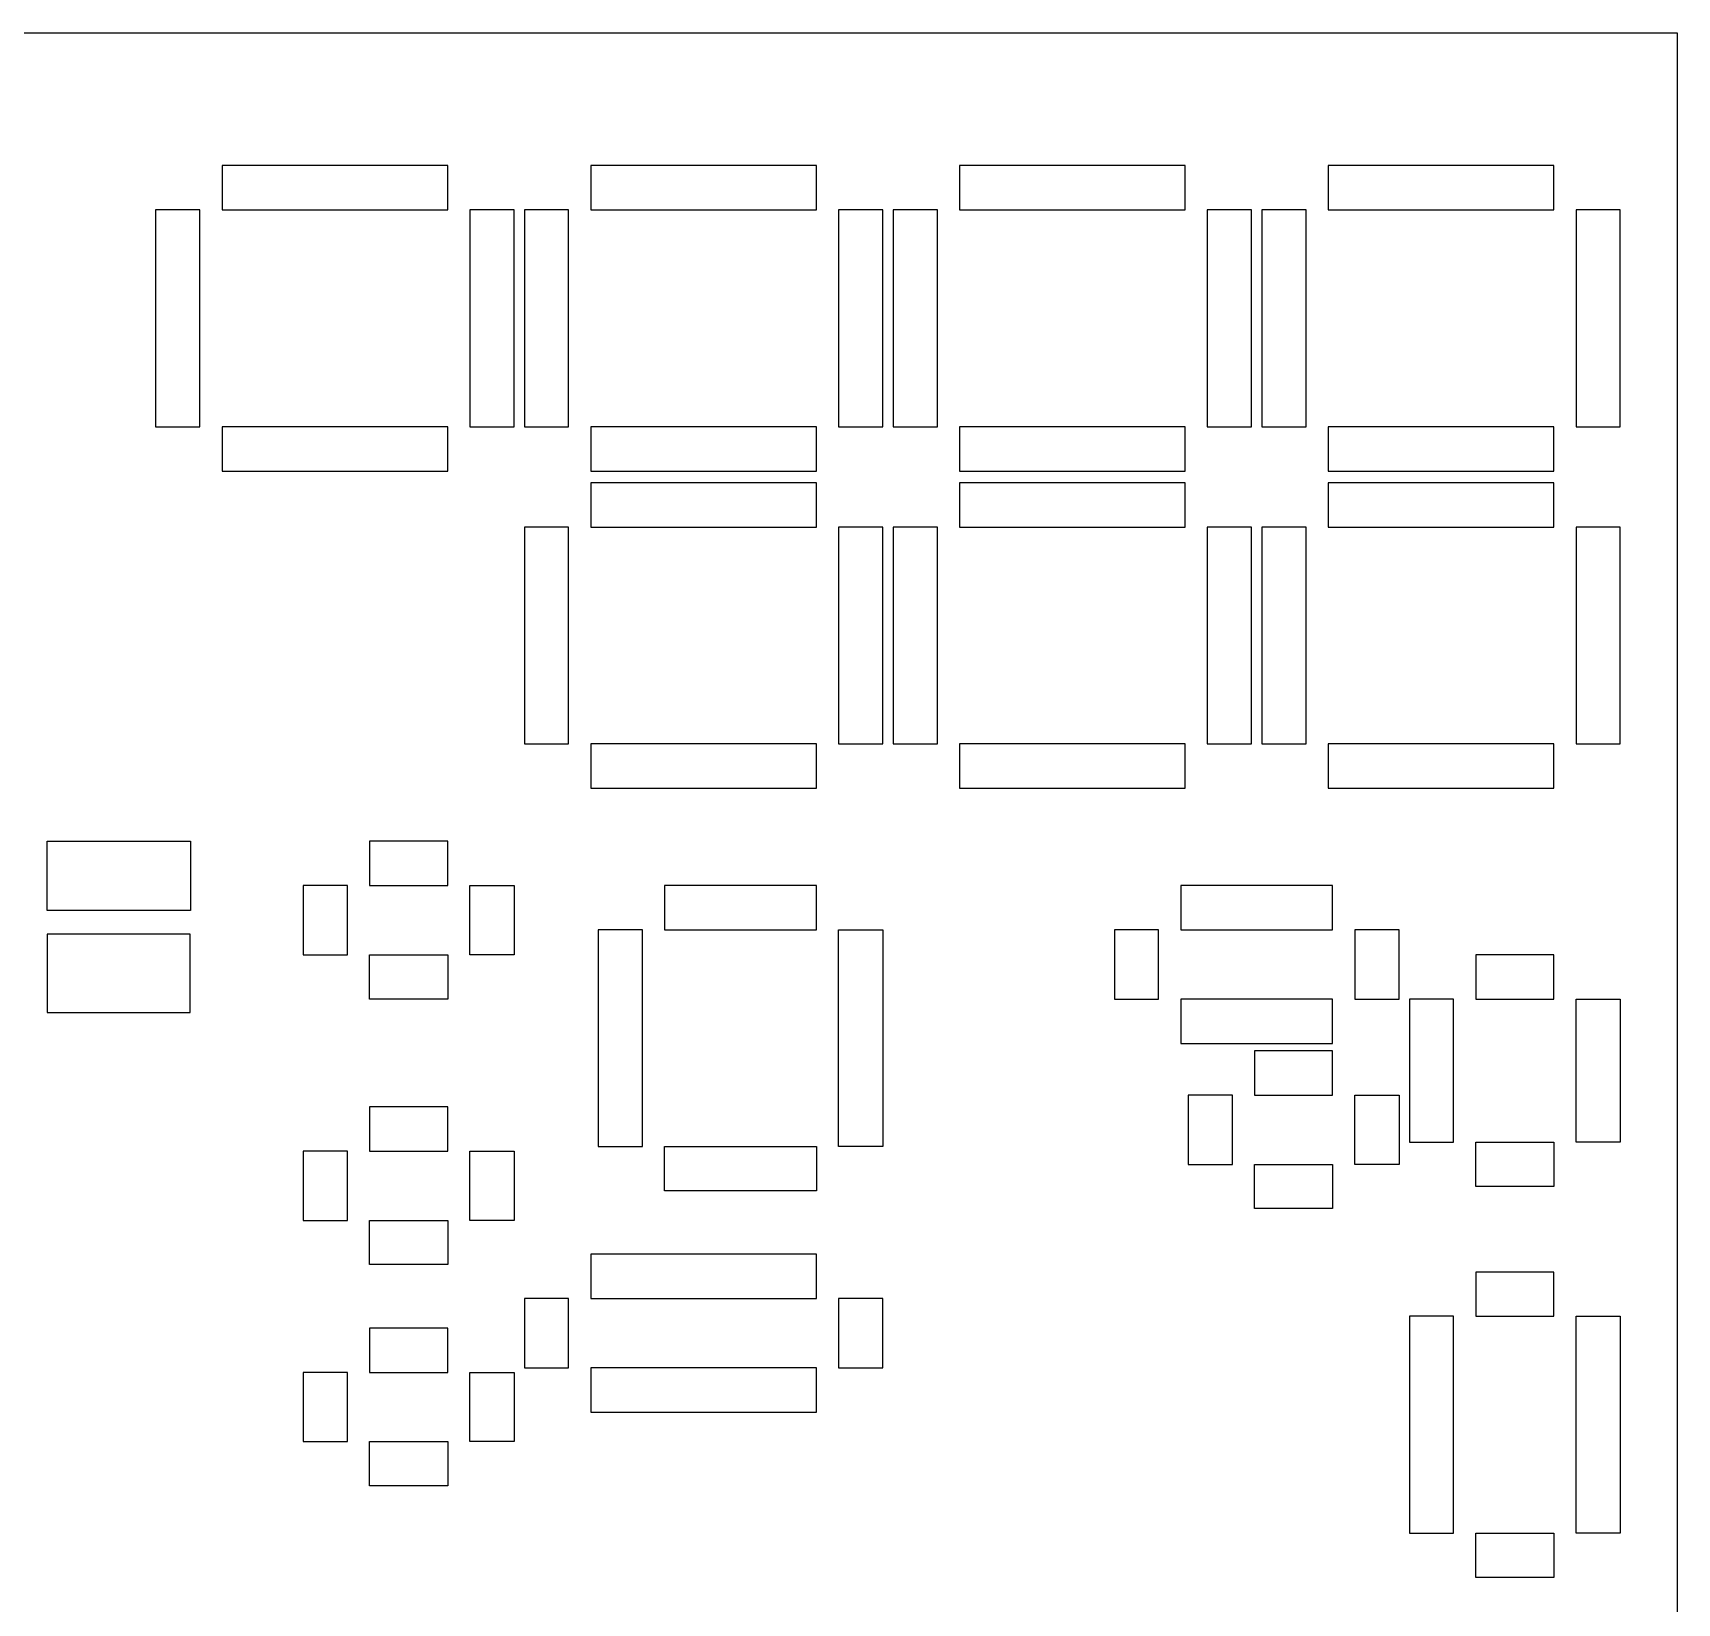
# Model space of a CAD drawing. Header units: millimetres. Extents: x 3305 to 5605, y 2355 to 3594.
# Drawn here: x 5233.3 to 5604.9, y 3200.6 to 3555.4 of the extents above; entities that cross this region are included whole.
import ezdxf

# ---------------------------------------------------------------- set-up
doc = ezdxf.new("R2010")
doc.units = ezdxf.units.MM
doc.layers.add('Corte exterior', color=1, linetype='Continuous')
doc.layers.add('mesa de trabajo y auxiliares', color=7, linetype='Continuous')

msp = doc.modelspace()

# ---------------------------------------------------------------- linework, layer by layer
at = {"layer": 'Corte exterior', "color": 1}
for p, q in [((5327.01, 3525.44), (5276.01, 3525.44)), ((5276.01, 3525.44), (5276.01, 3515.44)), ((5327.01, 3515.44), (5327.01, 3525.44)), ((5410.35, 3525.44), (5359.35, 3525.44)), ((5359.35, 3525.44), (5359.35, 3515.44)), ((5410.35, 3515.44), (5410.35, 3525.44)), ((5493.68, 3525.44), (5442.68, 3525.44)), ((5442.68, 3525.44), (5442.68, 3515.44)), ((5493.68, 3515.44), (5493.68, 3525.44)), ((5577.01, 3525.44), (5526.01, 3525.44)), ((5526.01, 3525.44), (5526.01, 3515.44)), ((5577.01, 3515.44), (5577.01, 3525.44)), ((5261.01, 3515.44), (5261.01, 3466.44)), ((5271.01, 3515.44), (5261.01, 3515.44)), ((5271.01, 3466.44), (5271.01, 3515.44)), ((5276.01, 3515.44), (5327.01, 3515.44)), ((5332.01, 3515.44), (5332.01, 3466.44)), ((5342.01, 3515.44), (5332.01, 3515.44)), ((5342.01, 3466.44), (5342.01, 3515.44)), ((5344.35, 3515.44), (5344.35, 3466.44)), ((5354.35, 3515.44), (5344.35, 3515.44)), ((5354.35, 3466.44), (5354.35, 3515.44)), ((5359.35, 3515.44), (5410.35, 3515.44)), ((5415.35, 3515.44), (5415.35, 3466.44)), ((5425.35, 3515.44), (5415.35, 3515.44)), ((5425.35, 3466.44), (5425.35, 3515.44)), ((5427.68, 3515.44), (5427.68, 3466.44)), ((5437.68, 3515.44), (5427.68, 3515.44)), ((5437.68, 3466.44), (5437.68, 3515.44)), ((5442.68, 3515.44), (5493.68, 3515.44)), ((5498.68, 3515.44), (5498.68, 3466.44)), ((5508.68, 3515.44), (5498.68, 3515.44)), ((5508.68, 3466.44), (5508.68, 3515.44)), ((5511.01, 3515.44), (5511.01, 3466.44)), ((5521.01, 3515.44), (5511.01, 3515.44)), ((5521.01, 3466.44), (5521.01, 3515.44)), ((5526.01, 3515.44), (5577.01, 3515.44)), ((5582.01, 3515.44), (5582.01, 3466.44)), ((5592.01, 3515.44), (5582.01, 3515.44)), ((5592.01, 3466.44), (5592.01, 3515.44)), ((5261.01, 3466.44), (5271.01, 3466.44)), ((5327.01, 3466.44), (5276.01, 3466.44)), ((5276.01, 3466.44), (5276.01, 3456.44)), ((5327.01, 3456.44), (5327.01, 3466.44)), ((5332.01, 3466.44), (5342.01, 3466.44)), ((5344.35, 3466.44), (5354.35, 3466.44)), ((5410.35, 3466.44), (5359.35, 3466.44)), ((5359.35, 3466.44), (5359.35, 3456.44)), ((5410.35, 3456.44), (5410.35, 3466.44)), ((5415.35, 3466.44), (5425.35, 3466.44)), ((5427.68, 3466.44), (5437.68, 3466.44)), ((5493.68, 3466.44), (5442.68, 3466.44)), ((5442.68, 3466.44), (5442.68, 3456.44)), ((5493.68, 3456.44), (5493.68, 3466.44)), ((5498.68, 3466.44), (5508.68, 3466.44)), ((5511.01, 3466.44), (5521.01, 3466.44)), ((5577.01, 3466.44), (5526.01, 3466.44)), ((5526.01, 3466.44), (5526.01, 3456.44)), ((5577.01, 3456.44), (5577.01, 3466.44)), ((5582.01, 3466.44), (5592.01, 3466.44)), ((5276.01, 3456.44), (5327.01, 3456.44)), ((5359.35, 3456.44), (5410.35, 3456.44)), ((5442.68, 3456.44), (5493.68, 3456.44)), ((5526.01, 3456.44), (5577.01, 3456.44)), ((5410.35, 3453.77), (5359.35, 3453.77)), ((5359.35, 3453.77), (5359.35, 3443.77)), ((5410.35, 3443.77), (5410.35, 3453.77)), ((5493.68, 3453.77), (5442.68, 3453.77)), ((5442.68, 3453.77), (5442.68, 3443.77)), ((5493.68, 3443.77), (5493.68, 3453.77)), ((5577.01, 3453.77), (5526.01, 3453.77)), ((5526.01, 3453.77), (5526.01, 3443.77)), ((5577.01, 3443.77), (5577.01, 3453.77)), ((5344.35, 3443.77), (5344.35, 3394.77)), ((5354.35, 3443.77), (5344.35, 3443.77)), ((5354.35, 3394.77), (5354.35, 3443.77)), ((5359.35, 3443.77), (5410.35, 3443.77)), ((5415.35, 3443.77), (5415.35, 3394.77)), ((5425.35, 3443.77), (5415.35, 3443.77)), ((5425.35, 3394.77), (5425.35, 3443.77)), ((5427.68, 3443.77), (5427.68, 3394.77)), ((5437.68, 3443.77), (5427.68, 3443.77)), ((5437.68, 3394.77), (5437.68, 3443.77)), ((5442.68, 3443.77), (5493.68, 3443.77)), ((5498.68, 3443.77), (5498.68, 3394.77)), ((5508.68, 3443.77), (5498.68, 3443.77)), ((5508.68, 3394.77), (5508.68, 3443.77)), ((5511.01, 3443.77), (5511.01, 3394.77)), ((5521.01, 3443.77), (5511.01, 3443.77)), ((5521.01, 3394.77), (5521.01, 3443.77)), ((5526.01, 3443.77), (5577.01, 3443.77)), ((5582.01, 3443.77), (5582.01, 3394.77)), ((5592.01, 3443.77), (5582.01, 3443.77)), ((5592.01, 3394.77), (5592.01, 3443.77)), ((5344.35, 3394.77), (5354.35, 3394.77)), ((5410.35, 3394.77), (5359.35, 3394.77)), ((5359.35, 3394.77), (5359.35, 3384.77)), ((5410.35, 3384.77), (5410.35, 3394.77)), ((5415.35, 3394.77), (5425.35, 3394.77)), ((5427.68, 3394.77), (5437.68, 3394.77)), ((5493.68, 3394.77), (5442.68, 3394.77)), ((5442.68, 3394.77), (5442.68, 3384.77)), ((5493.68, 3384.77), (5493.68, 3394.77)), ((5498.68, 3394.77), (5508.68, 3394.77)), ((5511.01, 3394.77), (5521.01, 3394.77)), ((5577.01, 3394.77), (5526.01, 3394.77)), ((5526.01, 3394.77), (5526.01, 3384.77)), ((5577.01, 3384.77), (5577.01, 3394.77)), ((5582.01, 3394.77), (5592.01, 3394.77)), ((5359.35, 3384.77), (5410.35, 3384.77)), ((5442.68, 3384.77), (5493.68, 3384.77)), ((5526.01, 3384.77), (5577.01, 3384.77)), ((5236.51, 3357.11), (5236.51, 3372.77)), ((5236.51, 3372.77), (5268.89, 3372.77)), ((5268.89, 3372.77), (5268.85, 3357.11)), ((5327.01, 3372.77), (5309.35, 3372.77)), ((5309.35, 3372.77), (5309.35, 3362.77)), ((5327.01, 3362.77), (5327.01, 3372.77)), ((5294.35, 3362.77), (5294.35, 3347.11)), ((5304.35, 3362.77), (5294.35, 3362.77)), ((5304.35, 3347.11), (5304.35, 3362.77)), ((5309.35, 3362.77), (5327.01, 3362.77)), ((5332.01, 3347.11), (5332.01, 3362.77)), ((5332.01, 3362.77), (5342.01, 3362.77)), ((5342.01, 3362.77), (5342.01, 3347.11)), ((5410.35, 3362.77), (5376.01, 3362.77)), ((5376.01, 3362.77), (5376.01, 3352.77)), ((5410.35, 3352.77), (5410.35, 3362.77)), ((5527.01, 3362.77), (5492.68, 3362.77)), ((5492.68, 3362.77), (5492.68, 3352.77)), ((5527.01, 3352.77), (5527.01, 3362.77)), ((5268.85, 3357.11), (5236.51, 3357.11)), ((5268.84, 3351.77), (5236.46, 3351.77)), ((5236.46, 3351.77), (5236.46, 3334.1)), ((5268.79, 3334.1), (5268.84, 3351.77)), ((5361.01, 3352.77), (5361.01, 3303.77)), ((5371.01, 3352.77), (5361.01, 3352.77)), ((5371.01, 3303.77), (5371.01, 3352.77)), ((5376.01, 3352.77), (5410.35, 3352.77)), ((5415.35, 3303.77), (5415.35, 3352.77)), ((5415.35, 3352.77), (5425.35, 3352.77)), ((5425.35, 3352.77), (5425.35, 3303.77)), ((5477.68, 3352.77), (5477.68, 3337.11)), ((5487.68, 3352.77), (5477.68, 3352.77)), ((5487.68, 3337.11), (5487.68, 3352.77)), ((5492.68, 3352.77), (5527.01, 3352.77)), ((5532.01, 3352.77), (5532.01, 3337.11)), ((5542.01, 3352.77), (5532.01, 3352.77)), ((5542.01, 3337.11), (5542.01, 3352.77)), ((5294.35, 3347.11), (5304.35, 3347.11)), ((5309.35, 3347.11), (5327.01, 3347.11)), ((5309.35, 3337.11), (5309.35, 3347.11)), ((5327.01, 3347.11), (5327.01, 3337.11)), ((5342.01, 3347.11), (5332.01, 3347.11)), ((5577.01, 3347.11), (5559.35, 3347.11)), ((5559.35, 3347.11), (5559.35, 3337.11)), ((5577.01, 3337.11), (5577.01, 3347.11)), ((5327.01, 3337.11), (5309.35, 3337.11)), ((5477.68, 3337.11), (5487.68, 3337.11)), ((5527.01, 3337.11), (5492.68, 3337.11)), ((5492.68, 3337.11), (5492.68, 3327.11)), ((5527.01, 3327.11), (5527.01, 3337.11)), ((5532.01, 3337.11), (5542.01, 3337.11)), ((5544.35, 3337.11), (5544.35, 3304.77)), ((5554.35, 3337.11), (5544.35, 3337.11)), ((5554.35, 3304.77), (5554.35, 3337.11)), ((5559.35, 3337.11), (5577.01, 3337.11)), ((5582.01, 3304.77), (5582.01, 3337.11)), ((5582.01, 3337.11), (5592.01, 3337.11)), ((5592.01, 3337.11), (5592.01, 3304.77)), ((5236.46, 3334.1), (5268.79, 3334.1)), ((5492.68, 3327.11), (5527.01, 3327.11)), ((5527.01, 3325.44), (5509.35, 3325.44)), ((5509.35, 3325.44), (5509.35, 3315.44)), ((5527.01, 3315.44), (5527.01, 3325.44)), ((5494.35, 3315.44), (5494.35, 3299.77)), ((5504.35, 3315.44), (5494.35, 3315.44)), ((5504.35, 3299.77), (5504.35, 3315.44)), ((5509.35, 3315.44), (5527.01, 3315.44)), ((5532.01, 3299.77), (5532.01, 3315.44)), ((5532.01, 3315.44), (5542.01, 3315.44)), ((5542.01, 3315.44), (5542.01, 3299.77)), ((5327.01, 3312.77), (5309.35, 3312.77)), ((5309.35, 3312.77), (5309.35, 3302.77)), ((5327.01, 3302.77), (5327.01, 3312.77)), ((5361.01, 3303.77), (5371.01, 3303.77)), ((5376.01, 3303.77), (5410.35, 3303.77)), ((5376.01, 3293.77), (5376.01, 3303.77)), ((5410.35, 3303.77), (5410.35, 3293.77)), ((5425.35, 3303.77), (5415.35, 3303.77)), ((5544.35, 3304.77), (5554.35, 3304.77)), ((5559.35, 3304.77), (5577.01, 3304.77)), ((5559.35, 3294.77), (5559.35, 3304.77)), ((5577.01, 3304.77), (5577.01, 3294.77)), ((5592.01, 3304.77), (5582.01, 3304.77)), ((5294.35, 3302.77), (5294.35, 3287.11)), ((5304.35, 3302.77), (5294.35, 3302.77)), ((5304.35, 3287.11), (5304.35, 3302.77)), ((5309.35, 3302.77), (5327.01, 3302.77)), ((5332.01, 3287.11), (5332.01, 3302.77)), ((5332.01, 3302.77), (5342.01, 3302.77)), ((5342.01, 3302.77), (5342.01, 3287.11)), ((5494.35, 3299.77), (5504.35, 3299.77)), ((5509.35, 3299.77), (5527.01, 3299.77)), ((5509.35, 3289.77), (5509.35, 3299.77)), ((5527.01, 3299.77), (5527.01, 3289.77)), ((5542.01, 3299.77), (5532.01, 3299.77)), ((5410.35, 3293.77), (5376.01, 3293.77)), ((5577.01, 3294.77), (5559.35, 3294.77)), ((5527.01, 3289.77), (5509.35, 3289.77)), ((5294.35, 3287.11), (5304.35, 3287.11)), ((5309.35, 3287.11), (5327.01, 3287.11)), ((5309.35, 3277.11), (5309.35, 3287.11)), ((5327.01, 3287.11), (5327.01, 3277.11)), ((5342.01, 3287.11), (5332.01, 3287.11)), ((5410.35, 3279.44), (5359.35, 3279.44)), ((5359.35, 3279.44), (5359.35, 3269.44)), ((5410.35, 3269.44), (5410.35, 3279.44)), ((5327.01, 3277.11), (5309.35, 3277.11)), ((5577.01, 3275.44), (5559.35, 3275.44)), ((5559.35, 3275.44), (5559.35, 3265.44)), ((5577.01, 3265.44), (5577.01, 3275.44)), ((5344.35, 3269.44), (5344.35, 3253.77)), ((5354.35, 3269.44), (5344.35, 3269.44)), ((5354.35, 3253.77), (5354.35, 3269.44)), ((5359.35, 3269.44), (5410.35, 3269.44)), ((5415.35, 3269.44), (5415.35, 3253.77)), ((5425.35, 3269.44), (5415.35, 3269.44)), ((5425.35, 3253.77), (5425.35, 3269.44)), ((5327.01, 3262.77), (5309.35, 3262.77)), ((5309.35, 3262.77), (5309.35, 3252.77)), ((5327.01, 3252.77), (5327.01, 3262.77)), ((5544.35, 3265.44), (5544.35, 3216.44)), ((5554.35, 3265.44), (5544.35, 3265.44)), ((5554.35, 3216.44), (5554.35, 3265.44)), ((5559.35, 3265.44), (5577.01, 3265.44)), ((5582.01, 3216.44), (5582.01, 3265.44)), ((5582.01, 3265.44), (5592.01, 3265.44)), ((5592.01, 3265.44), (5592.01, 3216.44)), ((5294.35, 3252.77), (5294.35, 3237.11)), ((5304.35, 3252.77), (5294.35, 3252.77)), ((5304.35, 3237.11), (5304.35, 3252.77)), ((5309.35, 3252.77), (5327.01, 3252.77)), ((5332.01, 3237.11), (5332.01, 3252.77)), ((5332.01, 3252.77), (5342.01, 3252.77)), ((5342.01, 3252.77), (5342.01, 3237.11)), ((5344.35, 3253.77), (5354.35, 3253.77)), ((5410.35, 3253.77), (5359.35, 3253.77)), ((5359.35, 3253.77), (5359.35, 3243.77)), ((5410.35, 3243.77), (5410.35, 3253.77)), ((5415.35, 3253.77), (5425.35, 3253.77)), ((5359.35, 3243.77), (5410.35, 3243.77)), ((5294.35, 3237.11), (5304.35, 3237.11)), ((5309.35, 3237.11), (5327.01, 3237.11)), ((5309.35, 3227.11), (5309.35, 3237.11)), ((5327.01, 3237.11), (5327.01, 3227.11)), ((5342.01, 3237.11), (5332.01, 3237.11)), ((5327.01, 3227.11), (5309.35, 3227.11)), ((5544.35, 3216.44), (5554.35, 3216.44)), ((5559.35, 3216.44), (5577.01, 3216.44)), ((5559.35, 3206.44), (5559.35, 3216.44)), ((5577.01, 3216.44), (5577.01, 3206.44)), ((5592.01, 3216.44), (5582.01, 3216.44)), ((5577.01, 3206.44), (5559.35, 3206.44))]:
    msp.add_line(p, q, dxfattribs=at)
at = {"layer": 'mesa de trabajo y auxiliares'}
msp.add_lwpolyline([(4804.86, 2355.44), (4804.86, 3555.44), (5604.86, 3555.44), (5604.86, 2355.44)], close=True, dxfattribs=at)

doc.saveas('drawing.dxf')
